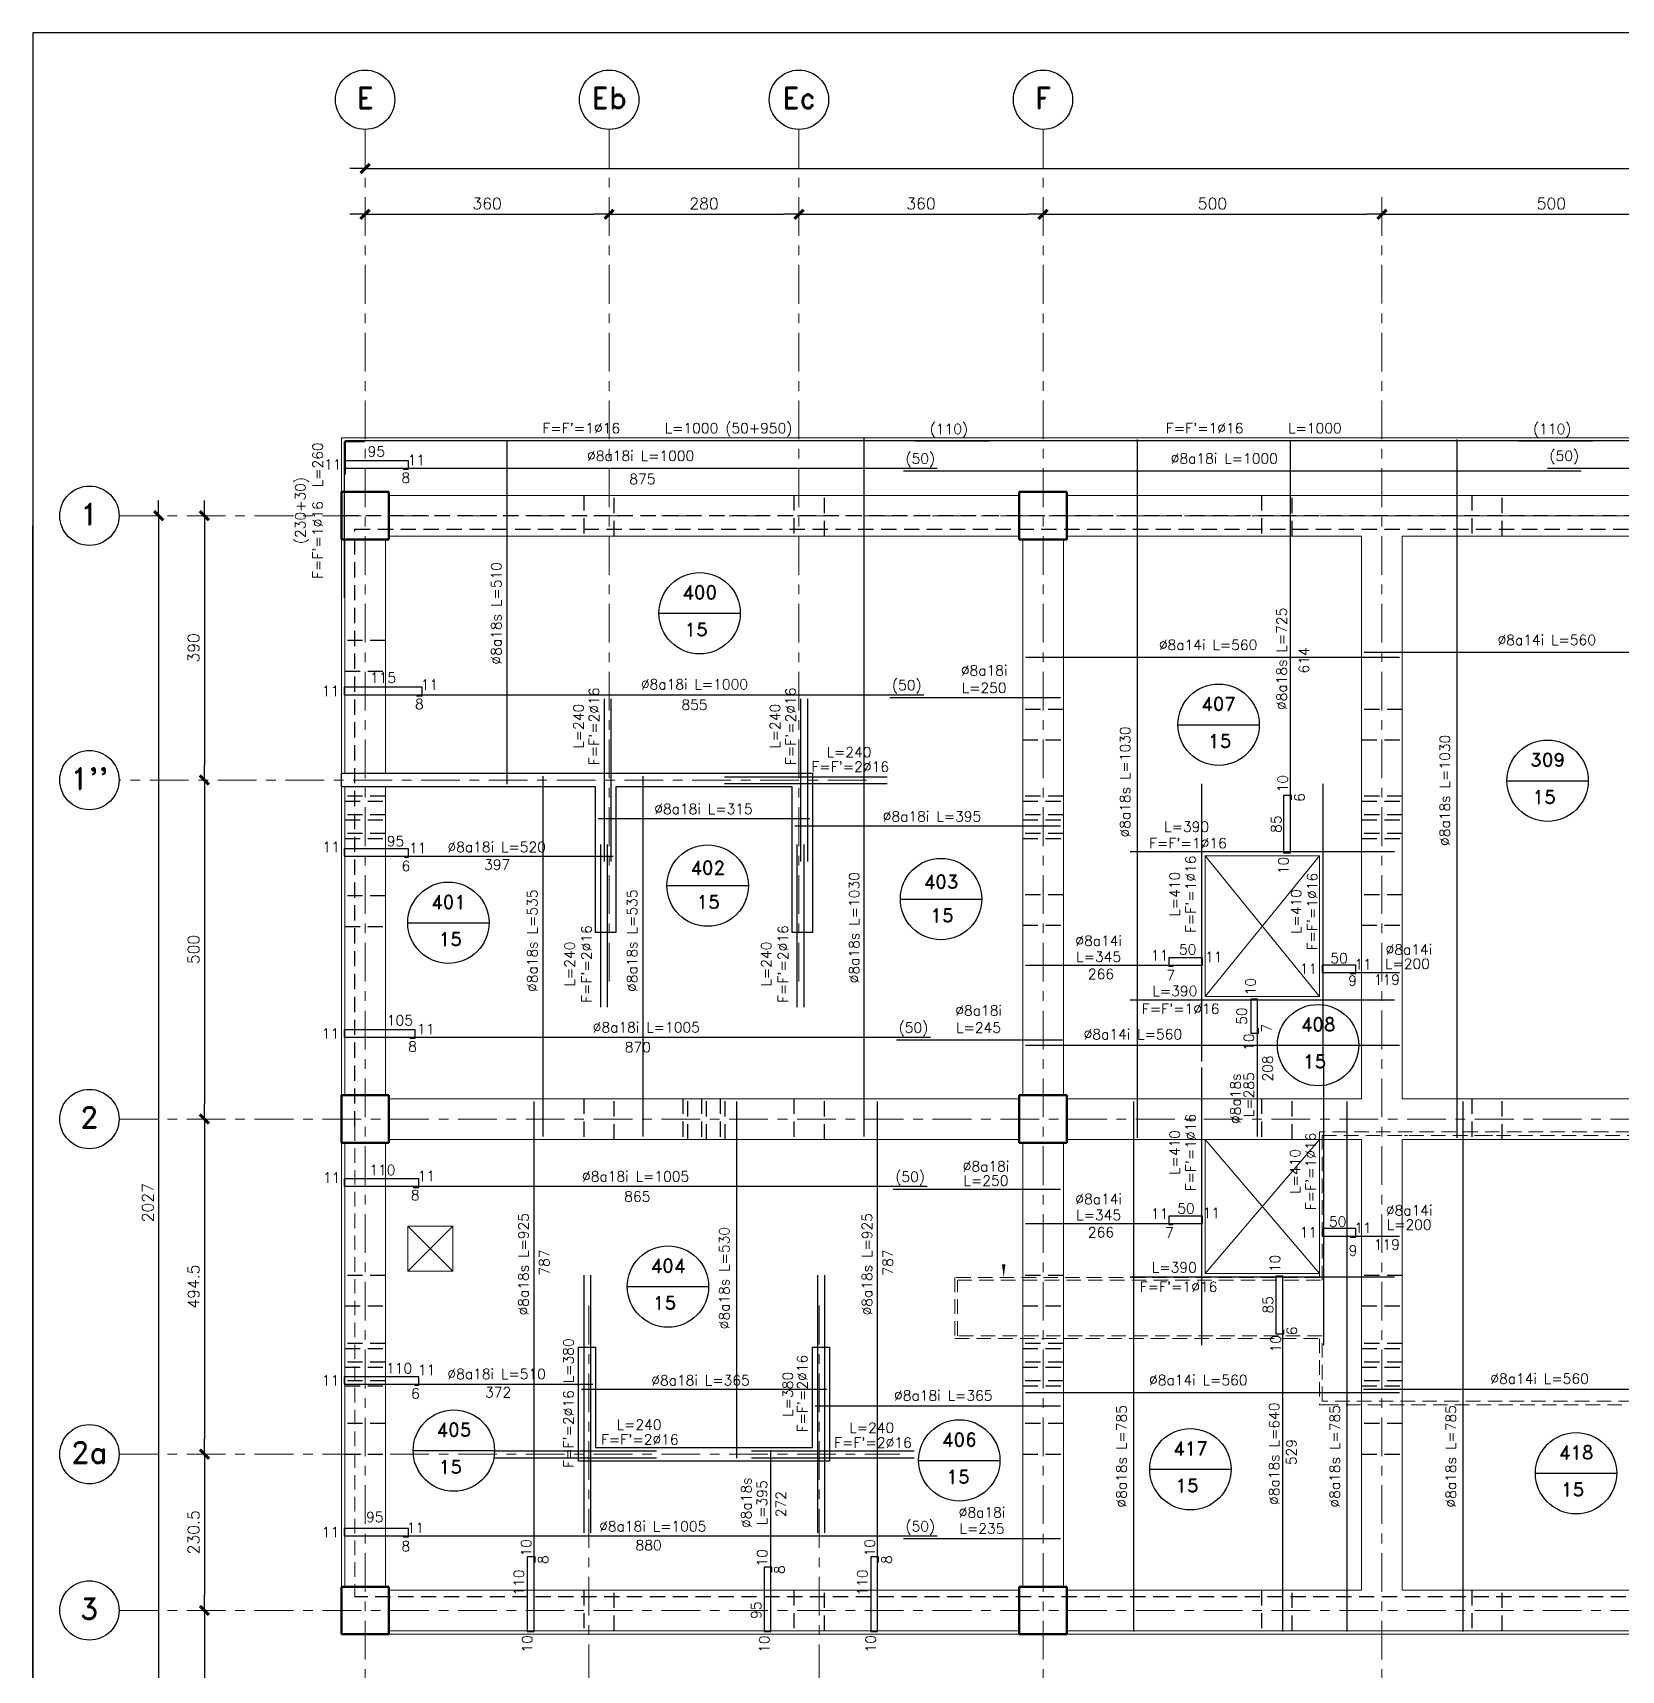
# Model space of a CAD drawing. Extents: x -4 to 6083, y -4 to 8618.
# Drawn here: x 0 to 2343, y 6202 to 8618 of the extents above; entities that cross this region are included whole.
import ezdxf
from ezdxf.enums import TextEntityAlignment as Align
from ezdxf.xclip import XClip

# ---------------------------------------------------------------- set-up
doc = ezdxf.new("R2010")
doc.units = 0
doc.header["$LTSCALE"] = 45
doc.header["$MEASUREMENT"] = 0
doc.header["$XCLIPFRAME"] = 0
for name, pattern in [('2017_67-103$0$DASHED', [0.75, 0.5, -0.25]), ('2017_67-103$0$Grid Line', [2.2225, 1.27, -0.3175, 0.3175, -0.3175]), ('2017_67-103$0$RLE-PROYECCION', [0.71438, 0.47625, -0.23813])]:
    doc.linetypes.add(name, pattern=pattern)
doc.layers.get('0').update_dxf_attribs({"linetype": 'CONTINUOUS'})
for name, color, linetype in [('2017_67-103$0$RLA-COTAS', 2, 'CONTINUOUS'), ('2017_67-103$0$RLA-MURO INV DILATADO', 2, '2017_67-103$0$DASHED'), ('2017_67-103$0$TEXTOS1', 9, 'CONTINUOUS'), ('fe', 7, 'CONTINUOUS'), ('RLA-FORMATO', 7, 'CONTINUOUS'), ('RLA-LOSAS', 3, 'CONTINUOUS'), ('TEXTOS-SM', 3, 'CONTINUOUS'), ('TEXTOS50A', 3, 'CONTINUOUS')]:
    doc.layers.add(name, color=color, linetype=linetype)
for name, color, linetype, lineweight in [('2017_67-103$0$RLE-EJE', 3, 'CONTINUOUS', 25), ('2017_67-103$0$RLE-EJES', 1, '2017_67-103$0$Grid Line', 9), ('2017_67-103$0$RLE-LOSA', 3, 'CONTINUOUS', 15), ('2017_67-103$0$RLE-MURO', 3, 'CONTINUOUS', 25), ('2017_67-103$0$RLE-PILAR', 3, 'CONTINUOUS', 50), ('2017_67-103$0$RLE-PROYECCION', 2, '2017_67-103$0$RLE-PROYECCION', 15), ('2017_67-103$0$RLE-VANOS', 1, 'CONTINUOUS', 15), ('2017_67-103$0$RLE-VIGA', 3, 'CONTINUOUS', 15)]:
    doc.layers.add(name, color=color, linetype=linetype, lineweight=lineweight)
doc.styles.add('2017_67-103$0$ROMAND', font='romand', dxfattribs={"height": 31.5})
doc.styles.add('2017_67-103$0$ROMANS', font='ROMANS.shx', dxfattribs={"height": 16.875})
doc.styles.add('ROMAND', font='romand', dxfattribs={"height": 31.5})
doc.styles.add('ROMANS0', font='romans.shx')
doc.dimstyles.new('2017_67-103$0$ING-75', dxfattribs={"dimscale": 75, "dimtxt": 0.27, "dimasz": 0.3, "dimexe": 0, "dimexo": 0, "dimgap": 0.1, "dimtad": 1, "dimdec": 1, "dimzin": 12, "dimdsep": 46, "dimtxsty": '2017_67-103$0$ROMANS', "dimblk": '2017_67-103$0$TICK1', "dimblk1": '2017_67-103$0$TICK1', "dimblk2": '2017_67-103$0$TICK1', "dimcen": 0.09, "dimclrd": 2, "dimclre": 1, "dimclrt": 3, "dimadec": 0, "dimazin": 0, "dimtfac": 1, "dimtdec": 0, "dimtix": 1, "dimtmove": 2, "dimatfit": 3, "dimldrblk": '2017_67-103$0$TICK1', "dimfxl": 0, "dimfxlon": 1, "dimtolj": 1, "dimtzin": 0, "dimarcsym": 0})

# ---------------------------------------------------------------- blocks, each defined once
blk = doc.blocks.new('2017_67-103$0$TICK1')
at = {"color": 2}
for points in [[(0, 0), (-1, 0)], [(0, 0), (1, 0)]]:
    blk.add_lwpolyline(points, dxfattribs=at)
at = {"color": 2, "const_width": 0.2}
blk.add_lwpolyline([(-0.3, -0.3), (0.3, 0.3)], dxfattribs=at)
blk = doc.blocks.new('*D26')
at = {"layer": '2017_67-103$0$RLA-COTAS', "color": 2, "lineweight": -2, "transparency": 16777216}
blk.add_line((512.8, 6791.3), (5467.8, 6791.3), dxfattribs=at)
at = {"layer": '2017_67-103$0$RLA-COTAS', "color": 2, "lineweight": -2, "transparency": 16777216, "xscale": 22.5, "yscale": 22.5, "zscale": 22.5, "rotation": 180}
blk.add_blockref('2017_67-103$0$TICK1', (490.3, 6791.3), dxfattribs=at)
at = {"layer": '2017_67-103$0$RLA-COTAS', "color": 2, "lineweight": -2, "transparency": 16777216, "xscale": 22.5, "yscale": 22.5, "zscale": 22.5}
blk.add_blockref('2017_67-103$0$TICK1', (5490.3, 6791.3), dxfattribs=at)
at = {"layer": '2017_67-103$0$RLA-COTAS', "color": 3, "transparency": 16777216, "insert": (2990.3, 6807.2), "char_height": 16.88, "attachment_point": 5, "style": '2017_67-103$0$ROMANS'}
blk.add_mtext('\\A1;5000', dxfattribs=at)
blk = doc.blocks.new('*D27')
at = {"layer": '2017_67-103$0$RLA-COTAS', "color": 2, "lineweight": -2, "transparency": 16777216}
blk.add_line((512.8, 6723.8), (827.8, 6723.8), dxfattribs=at)
at = {"layer": '2017_67-103$0$RLA-COTAS', "color": 2, "lineweight": -2, "transparency": 16777216, "xscale": 22.5, "yscale": 22.5, "zscale": 22.5, "rotation": 180}
blk.add_blockref('2017_67-103$0$TICK1', (490.3, 6723.8), dxfattribs=at)
at = {"layer": '2017_67-103$0$RLA-COTAS', "color": 2, "lineweight": -2, "transparency": 16777216, "xscale": 22.5, "yscale": 22.5, "zscale": 22.5}
blk.add_blockref('2017_67-103$0$TICK1', (850.3, 6723.8), dxfattribs=at)
at = {"layer": '2017_67-103$0$RLA-COTAS', "color": 3, "transparency": 16777216, "insert": (670.3, 6739.7), "char_height": 16.88, "attachment_point": 5, "style": '2017_67-103$0$ROMANS'}
blk.add_mtext('\\A1;360', dxfattribs=at)
blk = doc.blocks.new('*D28')
at = {"layer": '2017_67-103$0$RLA-COTAS', "color": 2, "lineweight": -2, "transparency": 16777216}
blk.add_line((872.8, 6723.8), (1107.8, 6723.8), dxfattribs=at)
at = {"layer": '2017_67-103$0$RLA-COTAS', "color": 2, "lineweight": -2, "transparency": 16777216, "xscale": 22.5, "yscale": 22.5, "zscale": 22.5, "rotation": 180}
blk.add_blockref('2017_67-103$0$TICK1', (850.3, 6723.8), dxfattribs=at)
at = {"layer": '2017_67-103$0$RLA-COTAS', "color": 2, "lineweight": -2, "transparency": 16777216, "xscale": 22.5, "yscale": 22.5, "zscale": 22.5}
blk.add_blockref('2017_67-103$0$TICK1', (1130.3, 6723.8), dxfattribs=at)
at = {"layer": '2017_67-103$0$RLA-COTAS', "color": 3, "transparency": 16777216, "insert": (990.3, 6739.7), "char_height": 16.88, "attachment_point": 5, "style": '2017_67-103$0$ROMANS'}
blk.add_mtext('\\A1;280', dxfattribs=at)
blk = doc.blocks.new('*D29')
at = {"layer": '2017_67-103$0$RLA-COTAS', "color": 2, "lineweight": -2, "transparency": 16777216}
blk.add_line((1152.8, 6723.8), (1467.8, 6723.8), dxfattribs=at)
at = {"layer": '2017_67-103$0$RLA-COTAS', "color": 2, "lineweight": -2, "transparency": 16777216, "xscale": 22.5, "yscale": 22.5, "zscale": 22.5, "rotation": 180}
blk.add_blockref('2017_67-103$0$TICK1', (1130.3, 6723.8), dxfattribs=at)
at = {"layer": '2017_67-103$0$RLA-COTAS', "color": 2, "lineweight": -2, "transparency": 16777216, "xscale": 22.5, "yscale": 22.5, "zscale": 22.5}
blk.add_blockref('2017_67-103$0$TICK1', (1490.3, 6723.8), dxfattribs=at)
at = {"layer": '2017_67-103$0$RLA-COTAS', "color": 3, "transparency": 16777216, "insert": (1310.3, 6739.7), "char_height": 16.88, "attachment_point": 5, "style": '2017_67-103$0$ROMANS'}
blk.add_mtext('\\A1;360', dxfattribs=at)
blk = doc.blocks.new('*D30')
at = {"layer": '2017_67-103$0$RLA-COTAS', "color": 2, "lineweight": -2, "transparency": 16777216}
blk.add_line((1512.8, 6723.8), (1967.8, 6723.8), dxfattribs=at)
at = {"layer": '2017_67-103$0$RLA-COTAS', "color": 2, "lineweight": -2, "transparency": 16777216, "xscale": 22.5, "yscale": 22.5, "zscale": 22.5, "rotation": 180}
blk.add_blockref('2017_67-103$0$TICK1', (1490.3, 6723.8), dxfattribs=at)
at = {"layer": '2017_67-103$0$RLA-COTAS', "color": 2, "lineweight": -2, "transparency": 16777216, "xscale": 22.5, "yscale": 22.5, "zscale": 22.5}
blk.add_blockref('2017_67-103$0$TICK1', (1990.3, 6723.8), dxfattribs=at)
at = {"layer": '2017_67-103$0$RLA-COTAS', "color": 3, "transparency": 16777216, "insert": (1740.3, 6739.7), "char_height": 16.88, "attachment_point": 5, "style": '2017_67-103$0$ROMANS'}
blk.add_mtext('\\A1;500', dxfattribs=at)
blk = doc.blocks.new('*D31')
at = {"layer": '2017_67-103$0$RLA-COTAS', "color": 2, "lineweight": -2, "transparency": 16777216}
blk.add_line((2012.8, 6723.8), (2467.8, 6723.8), dxfattribs=at)
at = {"layer": '2017_67-103$0$RLA-COTAS', "color": 2, "lineweight": -2, "transparency": 16777216, "xscale": 22.5, "yscale": 22.5, "zscale": 22.5, "rotation": 180}
blk.add_blockref('2017_67-103$0$TICK1', (1990.3, 6723.8), dxfattribs=at)
at = {"layer": '2017_67-103$0$RLA-COTAS', "color": 2, "lineweight": -2, "transparency": 16777216, "xscale": 22.5, "yscale": 22.5, "zscale": 22.5}
blk.add_blockref('2017_67-103$0$TICK1', (2490.3, 6723.8), dxfattribs=at)
at = {"layer": '2017_67-103$0$RLA-COTAS', "color": 3, "transparency": 16777216, "insert": (2240.3, 6739.7), "char_height": 16.88, "attachment_point": 5, "style": '2017_67-103$0$ROMANS'}
blk.add_mtext('\\A1;500', dxfattribs=at)
blk = doc.blocks.new('*D39')
at = {"layer": '2017_67-103$0$RLA-COTAS', "color": 2, "lineweight": -2, "transparency": 16777216}
blk.add_line((185.7, 6256.7), (185.7, 4274.7), dxfattribs=at)
at = {"layer": '2017_67-103$0$RLA-COTAS', "color": 2, "lineweight": -2, "transparency": 16777216, "xscale": 22.5, "yscale": 22.5, "zscale": 22.5}
for p, rotation in [((185.7, 6279.2), 90), ((185.7, 4252.2), 270)]:
    blk.add_blockref('2017_67-103$0$TICK1', p, dxfattribs=dict(at, rotation=rotation))
at = {"layer": '2017_67-103$0$RLA-COTAS', "color": 3, "transparency": 16777216, "insert": (169.7, 5265.7), "char_height": 16.88, "attachment_point": 5, "rotation": 90, "style": '2017_67-103$0$ROMANS'}
blk.add_mtext('\\A1;2027', dxfattribs=at)
blk = doc.blocks.new('*D40')
at = {"layer": '2017_67-103$0$RLA-COTAS', "color": 2, "lineweight": -2, "transparency": 16777216}
blk.add_line((253.2, 6256.7), (253.2, 5911.7), dxfattribs=at)
at = {"layer": '2017_67-103$0$RLA-COTAS', "color": 2, "lineweight": -2, "transparency": 16777216, "xscale": 22.5, "yscale": 22.5, "zscale": 22.5}
for p, rotation in [((253.2, 6279.2), 90), ((253.2, 5889.2), 270)]:
    blk.add_blockref('2017_67-103$0$TICK1', p, dxfattribs=dict(at, rotation=rotation))
at = {"layer": '2017_67-103$0$RLA-COTAS', "color": 3, "transparency": 16777216, "insert": (237.2, 6084.2), "char_height": 16.88, "attachment_point": 5, "rotation": 90, "style": '2017_67-103$0$ROMANS'}
blk.add_mtext('\\A1;390', dxfattribs=at)
blk = doc.blocks.new('*D41')
at = {"layer": '2017_67-103$0$RLA-COTAS', "color": 2, "lineweight": -2, "transparency": 16777216}
blk.add_line((253.2, 5866.7), (253.2, 5411.7), dxfattribs=at)
at = {"layer": '2017_67-103$0$RLA-COTAS', "color": 2, "lineweight": -2, "transparency": 16777216, "xscale": 22.5, "yscale": 22.5, "zscale": 22.5}
for p, rotation in [((253.2, 5889.2), 90), ((253.2, 5389.2), 270)]:
    blk.add_blockref('2017_67-103$0$TICK1', p, dxfattribs=dict(at, rotation=rotation))
at = {"layer": '2017_67-103$0$RLA-COTAS', "color": 3, "transparency": 16777216, "insert": (237.2, 5639.2), "char_height": 16.88, "attachment_point": 5, "rotation": 90, "style": '2017_67-103$0$ROMANS'}
blk.add_mtext('\\A1;500', dxfattribs=at)
blk = doc.blocks.new('*D42')
at = {"layer": '2017_67-103$0$RLA-COTAS', "color": 2, "lineweight": -2, "transparency": 16777216}
blk.add_line((253.2, 5366.7), (253.2, 4917.2), dxfattribs=at)
at = {"layer": '2017_67-103$0$RLA-COTAS', "color": 2, "lineweight": -2, "transparency": 16777216, "xscale": 22.5, "yscale": 22.5, "zscale": 22.5}
for p, rotation in [((253.2, 5389.2), 90), ((253.2, 4894.7), 270)]:
    blk.add_blockref('2017_67-103$0$TICK1', p, dxfattribs=dict(at, rotation=rotation))
at = {"layer": '2017_67-103$0$RLA-COTAS', "color": 3, "transparency": 16777216, "insert": (237.2, 5141.9), "char_height": 16.88, "attachment_point": 5, "rotation": 90, "style": '2017_67-103$0$ROMANS'}
blk.add_mtext('\\A1;494.5', dxfattribs=at)
blk = doc.blocks.new('*D43')
at = {"layer": '2017_67-103$0$RLA-COTAS', "color": 2, "lineweight": -2, "transparency": 16777216}
blk.add_line((253.2, 4872.2), (253.2, 4686.7), dxfattribs=at)
at = {"layer": '2017_67-103$0$RLA-COTAS', "color": 2, "lineweight": -2, "transparency": 16777216, "xscale": 22.5, "yscale": 22.5, "zscale": 22.5}
for p, rotation in [((253.2, 4894.7), 90), ((253.2, 4664.2), 270)]:
    blk.add_blockref('2017_67-103$0$TICK1', p, dxfattribs=dict(at, rotation=rotation))
at = {"layer": '2017_67-103$0$RLA-COTAS', "color": 3, "transparency": 16777216, "insert": (237.2, 4779.4), "char_height": 16.88, "attachment_point": 5, "rotation": 90, "style": '2017_67-103$0$ROMANS'}
blk.add_mtext('\\A1;230.5', dxfattribs=at)
blk = doc.blocks.new('*D44')
at = {"layer": '2017_67-103$0$RLA-COTAS', "color": 2, "lineweight": -2, "transparency": 16777216}
blk.add_line((253.2, 4641.7), (253.2, 4274.7), dxfattribs=at)
at = {"layer": '2017_67-103$0$RLA-COTAS', "color": 2, "lineweight": -2, "transparency": 16777216, "xscale": 22.5, "yscale": 22.5, "zscale": 22.5}
for p, rotation in [((253.2, 4664.2), 90), ((253.2, 4252.2), 270)]:
    blk.add_blockref('2017_67-103$0$TICK1', p, dxfattribs=dict(at, rotation=rotation))
at = {"layer": '2017_67-103$0$RLA-COTAS', "color": 3, "transparency": 16777216, "insert": (237.2, 4458.2), "char_height": 16.88, "attachment_point": 5, "rotation": 90, "style": '2017_67-103$0$ROMANS'}
blk.add_mtext('\\A1;412', dxfattribs=at)
blk = doc.blocks.new('2017_67-103')
at = {"layer": '2017_67-103$0$RLA-MURO INV DILATADO'}
for p, q in [((812.83, 6309.18), (812.83, 6249.18)), ((857.83, 6249.18), (857.83, 6309.18)), ((1122.83, 6309.18), (1122.83, 6249.18)), ((1167.83, 6249.18), (1167.83, 6309.18)), ((1812.83, 6309.18), (1812.83, 6249.18)), ((1857.83, 6249.18), (1857.83, 6309.18)), ((2122.83, 6309.18), (2122.83, 6249.18)), ((2167.83, 6249.18), (2167.83, 6309.18)), ((5475.33, 6279.18), (455.33, 6279.18)), ((475.33, 6259.18), (5455.33, 6259.18)), ((475.33, 5378.18), (475.33, 6259.18)), ((520.33, 6095.01), (460.33, 6095.01)), ((460.33, 6050.01), (520.33, 6050.01)), ((1520.33, 5993.34), (1460.33, 5993.34)), ((2020.33, 5993.34), (1960.33, 5993.34)), ((1460.33, 5948.34), (1520.33, 5948.34)), ((1960.33, 5948.34), (2020.33, 5948.34)), ((520.33, 5865.43), (460.33, 5865.43)), ((460.33, 5857.93), (520.33, 5857.93)), ((1520.33, 5865.43), (1460.33, 5865.43)), ((1460.33, 5857.93), (1520.33, 5857.93)), ((2020.33, 5865.43), (1960.33, 5865.43)), ((1960.33, 5857.93), (2020.33, 5857.93)), ((520.33, 5837.93), (460.33, 5837.93)), ((460.33, 5830.43), (520.33, 5830.43)), ((1520.33, 5837.93), (1460.33, 5837.93)), ((1460.33, 5830.43), (1520.33, 5830.43)), ((2020.33, 5837.93), (1960.33, 5837.93)), ((1960.33, 5830.43), (2020.33, 5830.43)), ((520.33, 5810.43), (460.33, 5810.43)), ((460.33, 5802.93), (520.33, 5802.93)), ((1520.33, 5810.43), (1460.33, 5810.43)), ((1460.33, 5802.93), (1520.33, 5802.93)), ((2020.33, 5810.43), (1960.33, 5810.43)), ((1960.33, 5802.93), (2020.33, 5802.93)), ((520.33, 5718.34), (460.33, 5718.34)), ((1520.33, 5720.01), (1460.33, 5720.01)), ((2020.33, 5720.01), (1960.33, 5720.01)), ((460.33, 5673.34), (520.33, 5673.34)), ((1460.33, 5675.01), (1520.33, 5675.01)), ((1960.33, 5675.01), (2020.33, 5675.01)), ((812.83, 5419.18), (812.83, 5359.18)), ((857.83, 5359.18), (857.83, 5419.18)), ((959.08, 5419.18), (959.08, 5359.18)), ((966.58, 5359.18), (966.58, 5419.18)), ((986.58, 5419.18), (986.58, 5359.18)), ((994.08, 5359.18), (994.08, 5419.18)), ((1014.08, 5419.18), (1014.08, 5359.18)), ((1021.58, 5359.18), (1021.58, 5419.18)), ((1122.83, 5419.18), (1122.83, 5359.18)), ((1167.83, 5359.18), (1167.83, 5419.18)), ((1812.83, 5419.18), (1812.83, 5359.18)), ((1857.83, 5359.18), (1857.83, 5419.18)), ((2122.83, 5419.18), (2122.83, 5359.18)), ((2167.83, 5359.18), (2167.83, 5419.18)), ((520.33, 5158.34), (460.33, 5158.34)), ((1520.33, 5158.34), (1460.33, 5158.34)), ((2020.33, 5158.34), (1960.33, 5158.34)), ((460.33, 5113.34), (520.33, 5113.34)), ((1460.33, 5113.34), (1520.33, 5113.34)), ((1960.33, 5113.34), (2020.33, 5113.34)), ((520.33, 5057.92), (460.33, 5057.92)), ((460.33, 5050.42), (520.33, 5050.42)), ((1520.33, 5057.92), (1460.33, 5057.92)), ((1460.33, 5050.42), (1520.33, 5050.42)), ((2020.33, 5057.92), (1960.33, 5057.92)), ((1960.33, 5050.42), (2020.33, 5050.42)), ((520.33, 5030.42), (460.33, 5030.42)), ((1520.33, 5030.42), (1460.33, 5030.42)), ((2020.33, 5030.42), (1960.33, 5030.42)), ((460.33, 5022.92), (520.33, 5022.92)), ((520.33, 5002.92), (460.33, 5002.92)), ((1460.33, 5022.92), (1520.33, 5022.92)), ((1520.33, 5002.92), (1460.33, 5002.92)), ((1960.33, 5022.92), (2020.33, 5022.92)), ((2020.33, 5002.92), (1960.33, 5002.92)), ((460.33, 4995.42), (520.33, 4995.42)), ((1460.33, 4995.42), (1520.33, 4995.42)), ((1960.33, 4995.42), (2020.33, 4995.42)), ((520.33, 4940), (460.33, 4940)), ((1520.33, 4940), (1460.33, 4940)), ((2020.33, 4940), (1960.33, 4940)), ((460.33, 4895), (520.33, 4895)), ((1460.33, 4895), (1520.33, 4895)), ((1960.33, 4895), (2020.33, 4895)), ((812.83, 4694.18), (812.83, 4634.18)), ((857.83, 4634.18), (857.83, 4694.18)), ((1122.83, 4694.18), (1122.83, 4634.18)), ((1167.83, 4634.18), (1167.83, 4694.18)), ((1812.83, 4694.18), (1812.83, 4634.18)), ((1857.83, 4634.18), (1857.83, 4694.18)), ((2122.83, 4694.18), (2122.83, 4634.18)), ((2167.83, 4634.18), (2167.83, 4694.18)), ((5455.33, 4684.18), (475.33, 4684.18))]:
    blk.add_line(p, q, dxfattribs=at)
at = {"layer": '2017_67-103$0$RLE-EJE'}
for centre in [(490.33, 6892.91), (850.33, 6892.91), (1130.33, 6892.91), (1490.33, 6892.91), (83.58, 6279.18), (83.58, 5889.16), (83.58, 5389.18), (83.58, 4894.66), (83.58, 4664.16)]:
    blk.add_circle(centre, 43.75, dxfattribs=at)
at = {"layer": '2017_67-103$0$RLE-EJES'}
for p, q in [((490.33, 6849.16), (490.33, 3767.16)), ((850.33, 6849.16), (850.33, 5582.32)), ((1130.33, 6849.16), (1130.33, 5582.32)), ((1490.33, 6849.16), (1490.33, 3767.16)), ((1990.33, 6749.18), (1990.33, 3879.18)), ((127.33, 6279.18), (5975.74, 6279.18)), ((1230.11, 5889.16), (127.33, 5889.16)), ((127.33, 5389.18), (5975.74, 5389.18)), ((820.33, 5113.91), (820.33, 3767.16)), ((1160.33, 5113.91), (1160.33, 3767.16)), ((127.33, 4894.66), (1279.14, 4894.66)), ((127.33, 4664.16), (5975.74, 4664.16))]:
    blk.add_line(p, q, dxfattribs=at)
at = {"layer": '2017_67-103$0$RLE-LOSA'}
for p, q in [((455.33, 6394.16), (5020.33, 6394.16)), ((455.33, 6314.18), (455.33, 6394.16)), ((455.33, 5899.16), (455.33, 6244.18)), ((455.33, 5424.18), (455.33, 5879.16)), ((1898.03, 5777.66), (1729.73, 5777.66)), ((1729.73, 5569.96), (1729.73, 5777.66)), ((1898.03, 5569.96), (1898.03, 5777.66)), ((1729.73, 5569.96), (1898.03, 5569.96)), ((455.33, 4699.16), (455.33, 5354.18)), ((1729.73, 5359.18), (1729.73, 5161.46)), ((1898.03, 5161.46), (1898.03, 5359.18)), ((619.93, 5231.25), (553.41, 5231.25)), ((553.41, 5231.25), (553.41, 5164.82)), ((619.93, 5164.82), (619.93, 5231.25)), ((553.41, 5164.82), (619.93, 5164.82)), ((1729.73, 5161.46), (1898.03, 5161.46)), ((1455.33, 4629.16), (525.33, 4629.16)), ((2455.33, 4629.16), (1525.33, 4629.16))]:
    blk.add_line(p, q, dxfattribs=at)
at = {"layer": '2017_67-103$0$RLE-MURO'}
for p, q in [((455.33, 5899.16), (1150.33, 5899.16)), ((455.33, 5879.16), (455.33, 5899.16)), ((1150.33, 5899.16), (1150.33, 5664.16)), ((830.33, 5879.16), (455.33, 5879.16)), ((830.33, 5664.16), (830.33, 5879.16)), ((860.33, 5879.16), (860.33, 5664.16)), ((1120.33, 5879.16), (860.33, 5879.16)), ((1120.33, 5664.16), (1120.33, 5879.16)), ((860.33, 5664.16), (830.33, 5664.16)), ((1150.33, 5664.16), (1120.33, 5664.16)), ((805.33, 4884.66), (805.33, 5052.54)), ((805.33, 5052.54), (830.33, 5052.54)), ((830.33, 5052.54), (830.33, 4904.66)), ((1150.33, 4904.66), (1150.33, 5052.54)), ((1150.33, 5052.54), (1175.33, 5052.54)), ((1175.33, 5052.54), (1175.33, 4884.66)), ((830.33, 4904.66), (1150.33, 4904.66)), ((1175.33, 4884.66), (805.33, 4884.66))]:
    blk.add_line(p, q, dxfattribs=at)
at = {"layer": '2017_67-103$0$RLE-PILAR'}
for p, q in [((455.33, 6314.18), (525.33, 6314.18)), ((455.33, 6244.18), (455.33, 6314.18)), ((525.33, 6314.18), (525.33, 6244.18)), ((1455.33, 6314.18), (1525.33, 6314.18)), ((1455.33, 6244.18), (1455.33, 6314.18)), ((1525.33, 6314.18), (1525.33, 6244.18)), ((525.33, 6244.18), (455.33, 6244.18)), ((1525.33, 6244.18), (1455.33, 6244.18)), ((455.33, 5424.18), (525.33, 5424.18)), ((455.33, 5354.18), (455.33, 5424.18)), ((525.33, 5424.18), (525.33, 5354.18)), ((1455.33, 5424.18), (1525.33, 5424.18)), ((1455.33, 5354.18), (1455.33, 5424.18)), ((1525.33, 5424.18), (1525.33, 5354.18)), ((525.33, 5354.18), (455.33, 5354.18)), ((1525.33, 5354.18), (1455.33, 5354.18)), ((455.33, 4699.16), (525.33, 4699.16)), ((455.33, 4629.16), (455.33, 4699.16)), ((525.33, 4699.16), (525.33, 4629.16)), ((1455.33, 4699.16), (1525.33, 4699.16)), ((1455.33, 4629.16), (1455.33, 4699.16)), ((1525.33, 4699.16), (1525.33, 4629.16)), ((525.33, 4629.16), (455.33, 4629.16)), ((1525.33, 4629.16), (1455.33, 4629.16))]:
    blk.add_line(p, q, dxfattribs=at)
at = {"layer": '2017_67-103$0$RLE-PROYECCION'}
for p, q in [((475.33, 5378.18), (475.33, 4684.18)), ((2023.83, 5364.94), (2027.83, 5364.94)), ((2149.63, 5364.94), (2153.63, 5364.94)), ((2027.83, 4972.94), (2023.83, 4972.94)), ((2153.63, 4972.94), (2149.63, 4972.94))]:
    blk.add_line(p, q, dxfattribs=at)
for points in [[(1360.03, 5065.39), (1898.03, 5065.39), (1898.03, 4967.44), (1905.03, 4967.44), (1905.03, 4967.44), (2775.63, 4967.44), (2775.63, 4967.44), (2782.63, 4967.44), (2782.63, 5370.44), (2774.63, 5370.44), (2774.63, 5370.44), (1905.03, 5370.44), (1905.03, 5370.44), (1898.03, 5370.44), (1898.03, 5155.39), (1360.03, 5155.39), (1360.03, 5065.39)], [(1364.03, 5069.39), (1364.03, 5151.39), (1902.03, 5151.39), (1902.03, 5364.94), (2778.63, 5364.94), (2778.63, 4972.94), (1902.03, 4972.94), (1902.03, 5069.39), (1364.03, 5069.39)]]:
    blk.add_lwpolyline(points, dxfattribs=at)
at = {"layer": '2017_67-103$0$RLE-VANOS'}
for p, q in [((1729.73, 5569.96), (1898.03, 5777.66)), ((1729.73, 5777.66), (1898.03, 5569.96)), ((1898.03, 5359.18), (1729.73, 5161.46)), ((1729.73, 5359.18), (1898.03, 5161.46)), ((553.41, 5164.82), (619.93, 5231.25)), ((553.41, 5231.25), (619.84, 5164.82))]:
    blk.add_line(p, q, dxfattribs=at)
at = {"layer": '2017_67-103$0$RLE-VIGA'}
for p, q in [((525.33, 6309.18), (1455.33, 6309.18)), ((1525.33, 6309.18), (2455.33, 6309.18)), ((460.33, 6244.18), (460.33, 5899.16)), ((520.33, 6244.18), (520.33, 5899.16)), ((525.33, 6249.18), (1455.33, 6249.18)), ((1460.33, 6244.18), (1460.33, 5424.18)), ((1520.33, 6244.18), (1520.33, 5424.18)), ((1525.33, 6249.18), (1960.33, 6249.18)), ((1960.33, 6249.18), (1960.33, 5419.18)), ((2020.33, 6249.18), (2455.33, 6249.18)), ((2020.33, 6249.18), (2020.33, 5419.18)), ((460.33, 5879.16), (460.33, 5424.18)), ((520.33, 5879.16), (520.33, 5424.18)), ((525.33, 5419.18), (1455.33, 5419.18)), ((1525.33, 5419.18), (1960.33, 5419.18)), ((2020.33, 5419.18), (2455.33, 5419.18)), ((460.33, 5354.18), (460.33, 4699.16)), ((520.33, 5354.18), (520.33, 4699.16)), ((525.33, 5359.18), (1455.33, 5359.18)), ((1460.33, 5354.18), (1460.33, 4699.16)), ((1520.33, 5354.18), (1520.33, 4699.16)), ((1525.33, 5359.18), (1960.33, 5359.18)), ((1960.33, 5359.18), (1960.33, 4694.18)), ((2020.33, 5359.18), (2455.33, 5359.18)), ((2020.33, 5359.18), (2020.33, 4694.18)), ((525.33, 4694.18), (1455.33, 4694.18)), ((1525.33, 4694.18), (1960.33, 4694.18)), ((2020.33, 4694.18), (2455.33, 4694.18)), ((525.33, 4634.18), (1455.33, 4634.18)), ((1525.33, 4634.18), (2455.33, 4634.18))]:
    blk.add_line(p, q, dxfattribs=at)
at = {"layer": '2017_67-103$0$TEXTOS1', "color": 2}
blk.add_lwpolyline([(1432.37, 5155.39, 0, 5, 0), (1432.37, 5174.61, 5, 5, 0)], format="xyseb", dxfattribs=at)
at = {"layer": '2017_67-103$0$RLE-EJE', "color": 5, "char_height": 31.25, "width": 1, "attachment_point": 2, "line_spacing_factor": 0.941778, "style": '2017_67-103$0$ROMAND'}
for s, insert in [('E', (490.34, 6911.23)), ('Eb', (850.34, 6911.23)), ('Ec', (1130.34, 6911.23)), ('F', (1490.34, 6911.23)), ('1', (83.39, 6297.31)), ("1''", (83.77, 5907.27)), ('2', (83.39, 5407.31)), ('2a', (83.39, 4912.79)), ('3', (83.39, 4682.29))]:
    blk.add_mtext(s, dxfattribs=dict(at, insert=insert))
at = {"layer": '2017_67-103$0$RLA-COTAS'}
for base, p1, p2, picture, middle in [((5490.33, 6791.3), (490.33, 6798.8), (5490.33, 6798.8), '*D26', (2990.33, 6807.24)), ((850.33, 6723.8), (490.33, 6731.3), (850.33, 6731.3), '*D27', (670.33, 6739.74)), ((1130.33, 6723.8), (850.33, 6731.3), (1130.33, 6731.3), '*D28', (990.33, 6739.74)), ((1490.33, 6723.8), (1130.33, 6731.3), (1490.33, 6731.3), '*D29', (1310.33, 6739.74)), ((1990.33, 6723.8), (1490.33, 6731.3), (1990.33, 6731.3), '*D30', (1740.33, 6739.74)), ((2490.33, 6723.8), (1990.33, 6731.3), (2490.33, 6731.3), '*D31', (2240.33, 6739.74))]:
    dim = blk.add_linear_dim(base=base, p1=p1, p2=p2, dimstyle='2017_67-103$0$ING-75', override={"dimexe": 0, "dimexo": 0, "dimdec": 1, "dimfxl": 0, "dimfxlon": 1}, dxfattribs=at)
    dim.commit()
    dim.dimension.update_dxf_attribs({"geometry": picture, "text_midpoint": middle})
for base, p1, p2, picture, middle in [((185.65, 4252.16), (193.15, 6279.18), (193.15, 4252.16), '*D39', (169.72, 5265.67)), ((253.15, 5889.16), (260.65, 6279.18), (260.65, 5889.16), '*D40', (237.22, 6084.17)), ((253.15, 5389.18), (260.65, 5889.16), (260.65, 5389.18), '*D41', (237.22, 5639.17)), ((253.15, 4894.66), (260.65, 5389.18), (260.65, 4894.66), '*D42', (237.22, 5141.92)), ((253.15, 4664.16), (260.65, 4894.66), (260.65, 4664.16), '*D43', (237.22, 4779.41)), ((253.15, 4252.16), (260.65, 4664.16), (260.65, 4252.16), '*D44', (237.22, 4458.16))]:
    dim = blk.add_linear_dim(base=base, p1=p1, p2=p2, angle=90, dimstyle='2017_67-103$0$ING-75', override={"dimexe": 0, "dimexo": 0, "dimdec": 1, "dimfxl": 0, "dimfxlon": 1}, dxfattribs=at)
    dim.commit()
    dim.dimension.update_dxf_attribs({"geometry": picture, "text_midpoint": middle})

msp = doc.modelspace()

# ---------------------------------------------------------------- linework, layer by layer
at = {"layer": 'fe', "color": 6}
for p, q in [((1411.33, 8015), (1301.33, 8015)), ((2301.33, 8015), (2191.33, 8015))]:
    msp.add_line(p, q, dxfattribs=at)
at = {"layer": 'fe'}
for points in [[(489.33, 8014), (459.33, 8014), (459.33, 7784)], [(461.33, 7966), (461.33, 8016), (1411.33, 8016)], [(699.89, 7509), (699.89, 8016)], [(1226.37, 6989.02), (1226.37, 8019.02)], [(1301.33, 8016), (2301.33, 8016)], [(1629.65, 6987.25), (1629.65, 8017.25)], [(1856.82, 7486), (1856.82, 7492.5), (1845.32, 7492.5), (1845.32, 7407.5), (1855.32, 7407.5), (1855.32, 8016)], [(2101.34, 6987.25), (2101.34, 8017.25)], [(2191.33, 8016), (3191.33, 8016)], [(546.33, 7973.68), (554.33, 7973.68), (554.33, 7986.18), (459.33, 7986.18), (459.33, 7975.18), (1334.33, 7975.18)], [(2234.33, 7975.18), (3234.33, 7975.18)], [(1284.33, 7971.18), (2284.33, 7971.18)], [(1464.33, 7696.27), (2016.33, 7696.27)], [(1963.92, 7703.57), (2515.92, 7703.57)], [(566.33, 7639.43), (574.33, 7639.43), (574.33, 7651.93), (459.33, 7651.93), (459.33, 7640.93), (1314.33, 7640.93)], [(842.83, 7635), (842.83, 7395)], [(852.83, 7635), (852.83, 7395)], [(1132.83, 7635), (1132.83, 7395)], [(1142.83, 7635), (1142.83, 7395)], [(1264.33, 7636.93), (1516.33, 7636.93)], [(752.64, 7521), (752.64, 6989.02)], [(899.85, 7521), (899.85, 6989.02)], [(1020.33, 7520), (1260.33, 7520)], [(1020.33, 7510), (1260.33, 7510)], [(1724.14, 7509.64), (1724.14, 7099.64)], [(1903.31, 7509.64), (1903.31, 7099.64)], [(834.33, 7458.19), (1146.33, 7458.19)], [(1124.33, 7447.73), (1516.33, 7447.73)], [(837.83, 7180), (837.83, 7420)], [(847.83, 7180), (847.83, 7420)], [(1127.83, 7180), (1127.83, 7420)], [(1137.83, 7180), (1137.83, 7420)], [(548.33, 7401.22), (554.33, 7401.22), (554.33, 7413.72), (459.33, 7413.72), (459.33, 7402.72), (856.33, 7402.72)], [(1618.88, 7409.89), (2008.88, 7409.89)], [(1464.33, 7241.78), (1725.73, 7241.78), (1725.73, 7252.78), (1675.73, 7252.78), (1675.73, 7240.28), (1682.33, 7240.28)], [(1943.33, 7229.64), (1952.03, 7229.64), (1952.03, 7242.14), (1902.03, 7242.14), (1902.03, 7231.14), (2016.33, 7231.14)], [(1618.88, 7190.8), (2008.88, 7190.8)], [(1806.88, 6989.02), (1806.88, 7191.8), (1796.88, 7191.8), (1796.88, 7141.8), (1808.38, 7141.8), (1808.38, 7149.02)], [(556.33, 7134.15), (564.33, 7134.15), (564.33, 7146.65), (459.33, 7146.65), (459.33, 7135.65), (1324.33, 7135.65)], [(1274.33, 7131.65), (1519.33, 7131.65)], [(1464.33, 7124.12), (2016.33, 7124.12)], [(1724.14, 7091.16), (1724.14, 6681.16)], [(1904.08, 7091.16), (1904.08, 6681.16)], [(740.98, 6361.02), (740.98, 6369), (729.48, 6369), (729.48, 6259), (739.48, 6259), (739.48, 7041.02)], [(1038.38, 7041.02), (1038.38, 6514.5)], [(1247.79, 6361.02), (1247.79, 6369), (1236.29, 6369), (1236.29, 6259), (1246.29, 6259), (1246.29, 7041.02)], [(1624.35, 6259), (1624.35, 7041.02)], [(1939, 6259), (1939, 7041.02)], [(2110.2, 6259), (2110.2, 7041.02)], [(561.33, 6914.23), (569.33, 6914.23), (569.33, 6926.73), (459.33, 6926.73), (459.33, 6915.73), (1319.33, 6915.73)], [(1269.33, 6911.73), (1516.33, 6911.73)], [(1464.33, 6860.76), (1725.73, 6860.76), (1725.73, 6871.76), (1675.73, 6871.76), (1675.73, 6859.26), (1682.33, 6859.26)], [(1943.33, 6840.91), (1952.03, 6840.91), (1952.03, 6853.41), (1902.03, 6853.41), (1902.03, 6842.41), (2016.33, 6842.41)], [(812.83, 6784.46), (812.83, 6404.46)], [(822.83, 6784.46), (822.83, 6404.46)], [(1157.83, 6784.46), (1157.83, 6404.46)], [(1167.83, 6784.46), (1167.83, 6404.46)], [(1618.88, 6782.3), (2008.88, 6782.3)], [(1843.95, 6259), (1843.95, 6783.3), (1833.95, 6783.3), (1833.95, 6698.3), (1845.45, 6698.3), (1845.45, 6704)], [(563.33, 6622.34), (569.33, 6622.34), (569.33, 6634.84), (459.33, 6634.84), (459.33, 6623.84), (826.33, 6623.84)], [(809.33, 6616.49), (1171.33, 6616.49)], [(1464.33, 6611.73), (2016.33, 6611.73)], [(1962.98, 6616.51), (2514.98, 6616.51)], [(1154.33, 6591.89), (1516.33, 6591.89)], [(680.33, 6525.42), (920.33, 6525.42)], [(1060.33, 6525.42), (1300.33, 6525.42)], [(1090.4, 6346.5), (1090.4, 6354), (1078.9, 6354), (1078.9, 6259), (1088.9, 6259), (1088.9, 6526.5)], [(680.33, 6515.42), (920.33, 6515.42)], [(1060.33, 6515.42), (1300.33, 6515.42)], [(546.33, 6398.51), (554.33, 6398.51), (554.33, 6411.01), (459.33, 6411.01), (459.33, 6400.01), (1334.33, 6400.01)], [(1284.33, 6396.01), (1516.33, 6396.01)]]:
    msp.add_lwpolyline(points, dxfattribs=at)
at = {"layer": 'RLA-FORMATO', "color": 6, "linetype": 'Continuous'}
for p, q in [((0, 8617.5), (0, 0)), ((6082.5, 8617.5), (0, 8617.5)), ((0, 0), (0, 7890))]:
    msp.add_line(p, q, dxfattribs=at)
at = {"layer": 'RLA-LOSAS'}
for p, q in [((923.77, 7761.16), (1043.77, 7761.16)), ((1689.29, 7596.74), (1809.29, 7596.74)), ((2174.69, 7514.15), (2294.69, 7514.15)), ((935.64, 7359.29), (1055.64, 7359.29)), ((1279.89, 7339.47), (1399.89, 7339.47)), ((553.25, 7304.5), (673.25, 7304.5)), ((1836.08, 7123.98), (1956.08, 7123.98)), ((877.07, 6767.87), (997.07, 6767.87)), ((561.18, 6525.84), (681.18, 6525.84)), ((1306.75, 6511.34), (1426.75, 6511.34)), ((1647.8, 6498.35), (1767.8, 6498.35)), ((2216.71, 6492.51), (2336.71, 6492.51))]:
    msp.add_line(p, q, dxfattribs=at)
for centre in [(983.77, 7761.16), (1749.29, 7596.74), (2234.69, 7514.15), (995.64, 7359.29), (1339.89, 7339.47), (613.25, 7304.5), (1896.08, 7123.98), (937.07, 6767.87), (621.18, 6525.84), (1366.75, 6511.34), (1707.8, 6498.35), (2276.71, 6492.51)]:
    msp.add_circle(centre, 60, dxfattribs=at)

# ---------------------------------------------------------------- block references
ref = msp.add_blockref('2017_67-103', (0, 1625.84))
XClip(ref).set_block_clipping_path([(27.5284145056, 3630.3209667757), (6081.5958250529, 6958.7972642945)])

# ---------------------------------------------------------------- texts
at = {"layer": 'fe', "color": 9, "style": 'ROMANS0'}
for s, p in [('(110)', (1351.55, 8025.54)), ('(110)', (2241.55, 8025.54)), ('(50)', (1289.33, 7647.6))]:
    msp.add_text(s, height=15, rotation=360, dxfattribs=at).set_placement(p, align=Align.CENTER)
for p in [(1309.33, 7981.84), (2259.33, 7985.84), (1299.33, 7142.31), (1294.33, 6922.4), (1309.33, 6406.68)]:
    msp.add_text('(50)', height=15, dxfattribs=at).set_placement(p, align=Align.CENTER)
at = {"layer": 'RLA-LOSAS', "char_height": 20, "width": 1, "attachment_point": 2, "line_spacing_factor": 0.941778, "style": 'ROMAND'}
for s, insert in [('400', (983.83, 7801.95)), ('15', (978.7, 7747.21)), ('407', (1749.35, 7637.53)), ('15', (1751.03, 7582.79)), ('309', (2234.75, 7554.94)), ('15', (2229.62, 7500.2)), ('402', (995.7, 7395.75)), ('403', (1339.95, 7375.18)), ('401', (613.31, 7345.28)), ('15', (996.46, 7345.34)), ('15', (1341.36, 7325.52)), ('15', (615.96, 7290.55)), ('408', (1896.14, 7164.77)), ('15', (1891.02, 7110.03)), ('404', (937.13, 6808.66)), ('15', (932.01, 6753.92)), ('405', (621.24, 6566.63)), ('406', (1366.81, 6552.13)), ('417', (1707.86, 6539.14)), ('418', (2276.77, 6533.3)), ('15', (616.12, 6511.89)), ('15', (1365.08, 6497.39)), ('15', (1702.74, 6484.4)), ('15', (2271.65, 6478.56))]:
    msp.add_mtext(s, dxfattribs=dict(at, insert=insert))
at = {"layer": 'TEXTOS-SM', "style": 'ROMANS0'}
for s, rotation, p in [("F=F'=1%%c16     L=1000 (50+950)", 360, (936.33, 8026.67)), ("F=F'=1%%c16     L=1000", 360, (1801.33, 8026.67)), ("F=F'=1%%C16  L=260", 90.0002, (427.9, 7912.57)), ('(230+30)', 90.0002, (402.28, 7912.57)), ('%%C8a18s L=510', 90, (691.41, 7760.99)), ('%%C8a18s L=725', 90, (1849.83, 7693.8)), ('%%C8a14i L=560', 360, (1733.87, 7706.93)), ('%%C8a14i L=560', 360, (2233.46, 7714.24)), ('%%C8a18i', 360, (1403.5, 7669.3)), ('%%C8a18i L=1000', 360, (976.16, 7648.81)), ('L=250', 360, (1403.5, 7643.56)), ("F=F'=2%%C16", 90, (835.51, 7594.37)), ("F=F'=2%%C16", 90, (1125.51, 7594.37)), ('L=240', 90, (812.54, 7594.37)), ('L=240', 90, (1102.54, 7594.37)), ('%%C8a18s L=1030', 90, (1618.98, 7512.25)), ('%%C8a18s L=1030', 90, (2090.67, 7499.84)), ("F=F'=1%%C16", 90, (1715.67, 7346.59)), ('%%C8a18s L=1030', 90, (1219.31, 7297.18)), ('L=410', 90, (1692.05, 7346.59)), ("F=F'=1%%C16", 90, (1894.84, 7321.06)), ('%%C8a18s L=535', 90, (744.46, 7277.99)), ('%%C8a18s L=535', 90, (891.67, 7277.99)), ('L=410', 90, (1871.21, 7321.06)), ("F=F'=2%%C16", 90, (824.33, 7243.54)), ("F=F'=2%%C16", 90, (1114.33, 7243.54)), ('L=240', 90, (799.51, 7243.54)), ('L=240', 90, (1089.51, 7243.54)), ('%%C8a14i L=560', 360, (1622.88, 7132.55)), ('%%C8a18s', 90, (1781.89, 7044.87)), ('L=285', 90, (1801.55, 7050.92)), ("F=F'=1%%C16", 90, (1715.67, 6965.48)), ('L=410', 90, (1692.05, 6965.48)), ("F=F'=1%%C16", 90, (1892.7, 6937.76)), ('L=410', 90, (1869.79, 6937.76)), ('%%C8a18s L=925', 90, (731.43, 6800.71)), ('%%C8a18s L=925', 90, (1238.24, 6800.71)), ('%%C8a18s L=530', 90, (1027.71, 6780.26)), ("F=F'=2%%C16 L=380", 90, (797.75, 6596.03)), ("F=F'=2%%C16", 90, (1142.74, 6610.02)), ('L=380', 90, (1121.35, 6608.88)), ('%%C8a14i L=560', 360, (1719.42, 6622.4)), ('%%C8a14i L=560', 360, (2222.86, 6624.51)), ('%%C8a18s L=785', 90, (1613.68, 6517.37)), ('%%C8a18s L=640', 90, (1838.74, 6521.15)), ('%%C8a18s L=785', 90, (1928.34, 6517.37)), ('%%C8a18s L=785', 90, (2099.54, 6517.37)), ('%%C8a18s', 90, (1060.17, 6448.87)), ('L=395', 90, (1083.35, 6448.87))]:
    msp.add_text(s, height=15, rotation=rotation, dxfattribs=at).set_placement(p, align=Align.CENTER)
for s, p in [('%%C8a18i L=1000', (896.83, 7985.84)), ('%%C8a18i L=1000', (1757.77, 7981.84)), ('L=240', (1204.2, 7548.74)), ("F=F'=2%%C16", (1206.02, 7527.2)), ('%%C8a18i L=315', (989.49, 7464.98)), ('%%C8a18i L=395', (1326.51, 7453.9)), ('L=390', (1702.22, 7438.69)), ('%%C8a18i L=520', (684.44, 7408.8)), ("F=F'=1%%C16", (1704.21, 7414.43)), ('%%C8a14i', (1572.43, 7270.47)), ('%%C8a14i', (2030.06, 7257.54)), ('L=345', (1572.43, 7246.84)), ('L=200', (2027.9, 7236.51)), ('L=390', (1684.91, 7196.28)), ('%%C8a18i', (1395.33, 7167.57)), ("F=F'=1%%C16", (1693.45, 7169.95)), ('%%C8a18i L=1005', (905.11, 7142.78)), ('L=245', (1395.33, 7142.31)), ('%%C8a18i L=1005', (889.33, 6922.85)), ('%%C8a18i', (1406.26, 6937.63)), ('L=250', (1406.26, 6916.54)), ('%%C8a14i', (1572.43, 6889.45)), ('%%C8a14i', (2030.46, 6872.76)), ('L=345', (1572.43, 6865.82)), ('L=200', (2030.46, 6851.72)), ('L=390', (1684.08, 6788.61)), ("F=F'=1%%C16", (1690.34, 6760)), ('%%C8a18i L=510', (684.38, 6631.39)), ('%%C8a18i L=365', (985.07, 6621.99)), ('%%C8a18i L=365', (1343.23, 6599.56)), ('L=240', (894.45, 6556.64)), ("F=F'=2%%C16", (895.6, 6534.66)), ('L=240', (1237.73, 6552.06)), ("F=F'=2%%C16", (1239.53, 6530.09)), ('%%C8a18i', (1400.33, 6427.12)), ('%%C8a18i L=1005', (914.62, 6406.72)), ('L=235', (1400.33, 6403.37))]:
    msp.add_text(s, height=15, dxfattribs=at).set_placement(p, align=Align.CENTER)
at = {"layer": 'TEXTOS50A', "style": 'ROMANS0'}
for s, p in [('95', (506.83, 7999.85)), ('11', (442.68, 7980.68)), ('11', (565.82, 7987.18)), ('8', (550.33, 7960.87)), ('875', (899.33, 7959.07)), ('11', (440.31, 7416.38)), ('95', (535.08, 7424.86)), ('11', (568.02, 7414.72)), ('6', (550.54, 7388.28)), ('397', (685.1, 7390.31)), ('50', (1703.74, 7265.18)), ('11', (1662.28, 7256.44)), ('11', (1742.26, 7254.11)), ('50', (1927.03, 7252.25)), ('11', (1962.4, 7243.14)), ('266', (1575.85, 7228.87)), ('7', (1679.03, 7227.25)), ('11', (1882.03, 7236.64)), ('9', (1947.09, 7219.17)), ('119', (1997.56, 7220.54)), ('105', (541.64, 7160.58)), ('11', (579.94, 7147.65)), ('11', (439.33, 7141.15)), ('8', (560.33, 7121.91)), ('870', (892.64, 7120.95)), ('11', (441.01, 6928.57)), ('110', (515.71, 6939.81)), ('11', (580.63, 6930.99)), ('8', (564.23, 6902.76)), ('865', (891.83, 6900.63)), ('50', (1701.27, 6883.03)), ('11', (1662.28, 6875.42)), ('11', (1738.63, 6876.44)), ('50', (1925, 6863.53)), ('11', (1962.4, 6854.41)), ('266', (1575.85, 6847.85)), ('7', (1676.96, 6847.41)), ('11', (1882.03, 6847.91)), ('119', (1997.56, 6829.78)), ('9', (1947.68, 6820.91)), ('110', (540.58, 6647.28)), ('11', (581.24, 6644.83)), ('11', (439.33, 6629.34)), ('372', (686.51, 6611.9)), ('6', (564.55, 6610.2)), ('95', (504.59, 6427.82)), ('11', (439.33, 6405.51)), ('11', (564.57, 6412.01)), ('8', (550.33, 6384.81)), ('880', (908.55, 6386.27))]:
    msp.add_text(s, height=15, dxfattribs=at).set_placement(p, align=Align.MIDDLE)
for s, rotation, p in [('614', 90, (1875.32, 7691.56)), ('115', 360, (516.83, 7666.02)), ('11', 360, (585.29, 7655.77)), ('11', 360, (439.33, 7646.43)), ('8', 360, (570.33, 7627.2)), ('855', 360, (976.16, 7626.1)), ('10', 90, (1843.82, 7509.68)), ('6', 90, (1868.7, 7489.25)), ('85', 90, (1834.42, 7450)), ('10', 90, (1845.04, 7388.98)), ('10', 90, (1796.55, 7210.2)), ('50', 90, (1783.5, 7166.8)), ('7', 90, (1819.99, 7148.95)), ('10', 90, (1794.07, 7128.37)), ('208', 90, (1821.82, 7089.62)), ('787', 90, (754.58, 6803.21)), ('787', 90, (1261.39, 6803.21)), ('10', 90, (1832.62, 6801.97)), ('85', 90, (1822.27, 6740.8)), ('10', 90, (1833.65, 6683.27)), ('6', 90, (1857.51, 6702.5)), ('529', 90, (1856.76, 6523.65)), ('272', 90, (1103.56, 6446.86)), ('10', 90, (727.98, 6382.54)), ('10', 90, (1075.96, 6367.52)), ('10', 90, (1234.79, 6382.54)), ('8', 90, (752.89, 6365.01)), ('8', 90, (1101.67, 6350.25)), ('8', 90, (1259.7, 6365.01)), ('110', 90, (717, 6331.04)), ('110', 90, (1223.82, 6331.04)), ('95', 90, (1067.1, 6290.34)), ('10', 90, (729.38, 6240.66)), ('10', 90, (1079.19, 6240.24)), ('10', 90, (1236.19, 6240.66))]:
    msp.add_text(s, height=15, rotation=rotation, dxfattribs=at).set_placement(p, align=Align.MIDDLE)

doc.saveas('drawing.dxf')
